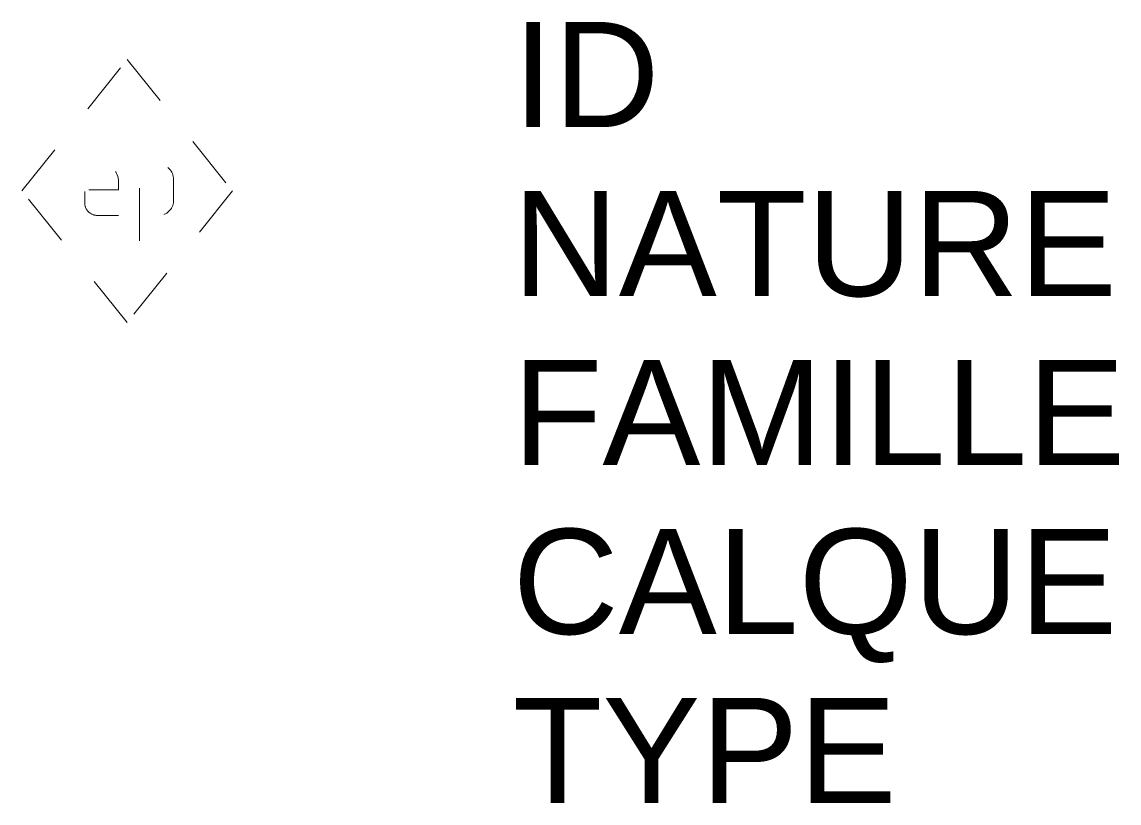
# Model space of a CAD drawing. Header units: metres. Extents: x -0.2 to 1.88, y -1.16 to 0.32.
import ezdxf

# ---------------------------------------------------------------- set-up
doc = ezdxf.new("R2010")
doc.units = ezdxf.units.M
doc.linetypes.add('Socle_Continu', pattern=[2.5, 2.5, 0])
doc.linetypes.add('Socle_Discontinu', pattern=[0.075, 0.05, -0.025])
doc.layers.add('EAUPL_SCT', color=5, linetype='Socle_Continu', lineweight=13, true_color=0x0000ff)
doc.styles.get("Standard").update_dxf_attribs({"font": 'arial.ttf'})

msp = doc.modelspace()

# ---------------------------------------------------------------- linework, layer by layer
at = {"layer": 'EAUPL_SCT', "linetype": 'Socle_Discontinu'}
msp.add_lwpolyline([(0, 0.25), (0.2, 0), (0, -0.25), (-0.2, 0)], close=True, dxfattribs=at)
at = {"layer": 'EAUPL_SCT', "linetype": 'Socle_Discontinu', "flags": 128}
for points in [[(-0.0163, -0.0464), (-0.0566, -0.0464, -0.424), (-0.0808, -0.0222), (-0.0808, 0.0181, -0.997785), (-0.0163, 0.0181), (-0.0163, 0.0019), (-0.0727, 0.0019)], [(0.0237, -0.0949), (0.0237, 0.0503), (0.06, 0.0503, -0.410802), (0.0882, 0.0221), (0.0881, -0.0198, -0.396178), (0.06, -0.0464), (0.0318, -0.0464)]]:
    msp.add_lwpolyline(points, format="xyb", dxfattribs=at)

# ---------------------------------------------------------------- texts
at = {"layer": 'EAUPL_SCT', "linetype": 'Socle_Discontinu', "flags": 9}
for tag, p, s in [('ID', (0.7324, 0.1214), 'BP_2080'), ('NATURE', (0.7324, -0.1999), 'Objet annexe'), ('FAMILLE', (0.7324, -0.5212), 'Eau pluviale'), ('CALQUE', (0.7324, -0.8424), 'EAUPL_PST'), ('TYPE', (0.7324, -1.1637), 'NR')]:
    msp.add_attdef(tag, p, s, height=0.2, dxfattribs=at)

doc.saveas('drawing.dxf')
